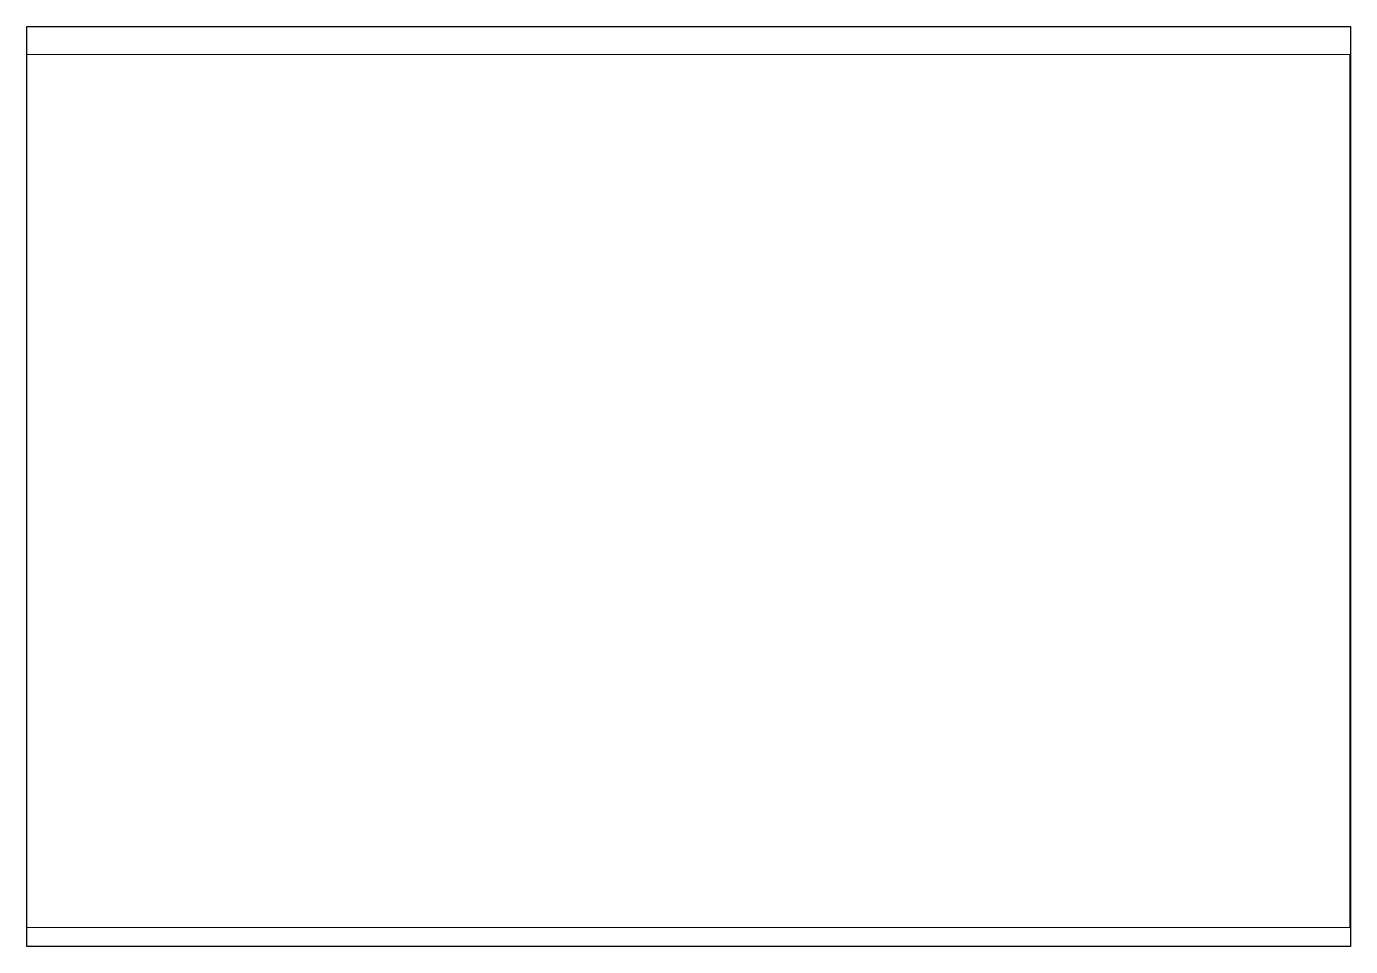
# Paper-space layout 'Layout1' of a CAD drawing. Header units: inches. Extents: x 0.86 to 9.64, y 0.94 to 7.04.
import ezdxf

# ---------------------------------------------------------------- set-up
doc = ezdxf.new("R2010")
doc.units = ezdxf.units.IN
doc.header["$MEASUREMENT"] = 0

psp = doc.layouts.get("Layout1")

# ---------------------------------------------------------------- linework, layer by layer
psp.add_lwpolyline([(0.8634, 7.0423), (9.6417, 7.0423), (9.6417, 0.9391), (0.8634, 0.9391)], close=True)

# ---------------------------------------------------------------- viewports
at = {"layer": '0', "view_target_point": (120.99895, -16.33957)}
psp.add_viewport(center=(5.2489, 3.9611), size=(8.7747, 5.792221), view_center_point=(195.47889, 25.00715), view_height=10.367425, dxfattribs=at)

doc.saveas('drawing.dxf')
